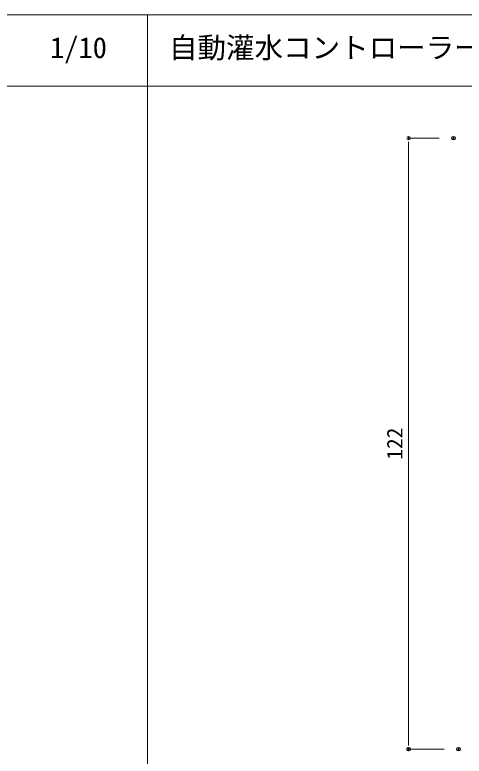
# Model space of a CAD drawing. Units: millimetres, scale not verified. Extents: x -99335 to 21988, y -1567 to 4168.
# Drawn here: x -18088 to -17458, y 1376 to 2414 of the extents above; entities that cross this region are included whole.
import ezdxf
from ezdxf.enums import TextEntityAlignment as Align

# ---------------------------------------------------------------- set-up
doc = ezdxf.new("R2010")
doc.units = ezdxf.units.MM
doc.header["$LTSCALE"] = 10
doc.header["$PDMODE"] = 32
doc.header["$PDSIZE"] = 5
for name, color, linetype, lineweight in [('0-1_WAKU', 7, 'Continuous', 18), ('0-4_sunpo', 7, 'Continuous', 18), ('0-7_0', 7, 'Continuous', 20), ('0-8_moji', 7, 'Continuous', 18), ('0-D__F-0_', 7, 'Continuous', 18)]:
    doc.layers.add(name, color=color, linetype=linetype, lineweight=lineweight)
doc.layers.add('0-2_Defpoints', color=7, linetype='Continuous')
doc.styles.add('ＭＳ ゴシック', font='')
doc.styles.get('ＭＳ ゴシック').set_extended_font_data('MS Gothic')

# ---------------------------------------------------------------- blocks, each defined once
blk = doc.blocks.new('_Dot')
at = {"layer": '0-7_0'}
for p, q in [((-0.5, 0), (-1, 0)), ((0.25, 0), (-0.25, 0))]:
    blk.add_line(p, q, dxfattribs=at)
blk.add_circle((0, 0), 0.25, dxfattribs=at)
blk = doc.blocks.new('D8')
at = {"layer": '0-2_Defpoints'}
for p in [(41671.44, 2463.4), (41608.45, 1607.52), (41678.46, 1607.52)]:
    blk.add_point(p, dxfattribs=at)
at = {"layer": '0-4_sunpo', "lineweight": 20}
for p, q in [((41651.44, 2463.4), (41608.45, 2463.4)), ((41608.45, 2453.4), (41608.45, 1617.52)), ((41658.46, 1607.52), (41608.45, 1607.52))]:
    blk.add_line(p, q, dxfattribs=at)
at = {"layer": '0-4_sunpo', "xscale": 10, "yscale": 10}
for p, rotation in [((41608.45, 2463.4), 90), ((41608.45, 1607.52), 270)]:
    blk.add_blockref('_Dot', p, dxfattribs=dict(at, rotation=rotation))
at = {"layer": '0-4_sunpo', "style": 'ＭＳ ゴシック'}
blk.add_text('122', height=21.99, rotation=90, dxfattribs=at).set_placement((41606.45, 2012.96), align=Align.BOTTOM_LEFT)

msp = doc.modelspace()

# ---------------------------------------------------------------- linework, layer by layer
at = {"layer": '0-1_WAKU'}
for p, q in [((-21169.03, 2414.42), (-13169.03, 2414.42)), ((-21169.03, 2314.42), (-13169.03, 2314.42))]:
    msp.add_line(p, q, dxfattribs=at)
at = {"layer": '0-D__F-0_'}
msp.add_line((-17902.25, 661.08), (-17902.25, 2414.42), dxfattribs=at)

# ---------------------------------------------------------------- block references
at = {"layer": '0-4_sunpo'}
msp.add_blockref('D8', (-59144.63, -221.8), dxfattribs=at)

# ---------------------------------------------------------------- texts
at = {"layer": '0-8_moji', "style": 'ＭＳ ゴシック'}
for s, p in [('1/10', (-18039.03, 2344.95)), ('自動灌水コントローラー\u3000FD-P2\u3000タイマー詳細図', (-17872.25, 2344.95))]:
    msp.add_text(s, height=29.33, dxfattribs=at).set_placement(p, align=Align.BOTTOM_LEFT)

doc.saveas('drawing.dxf')
